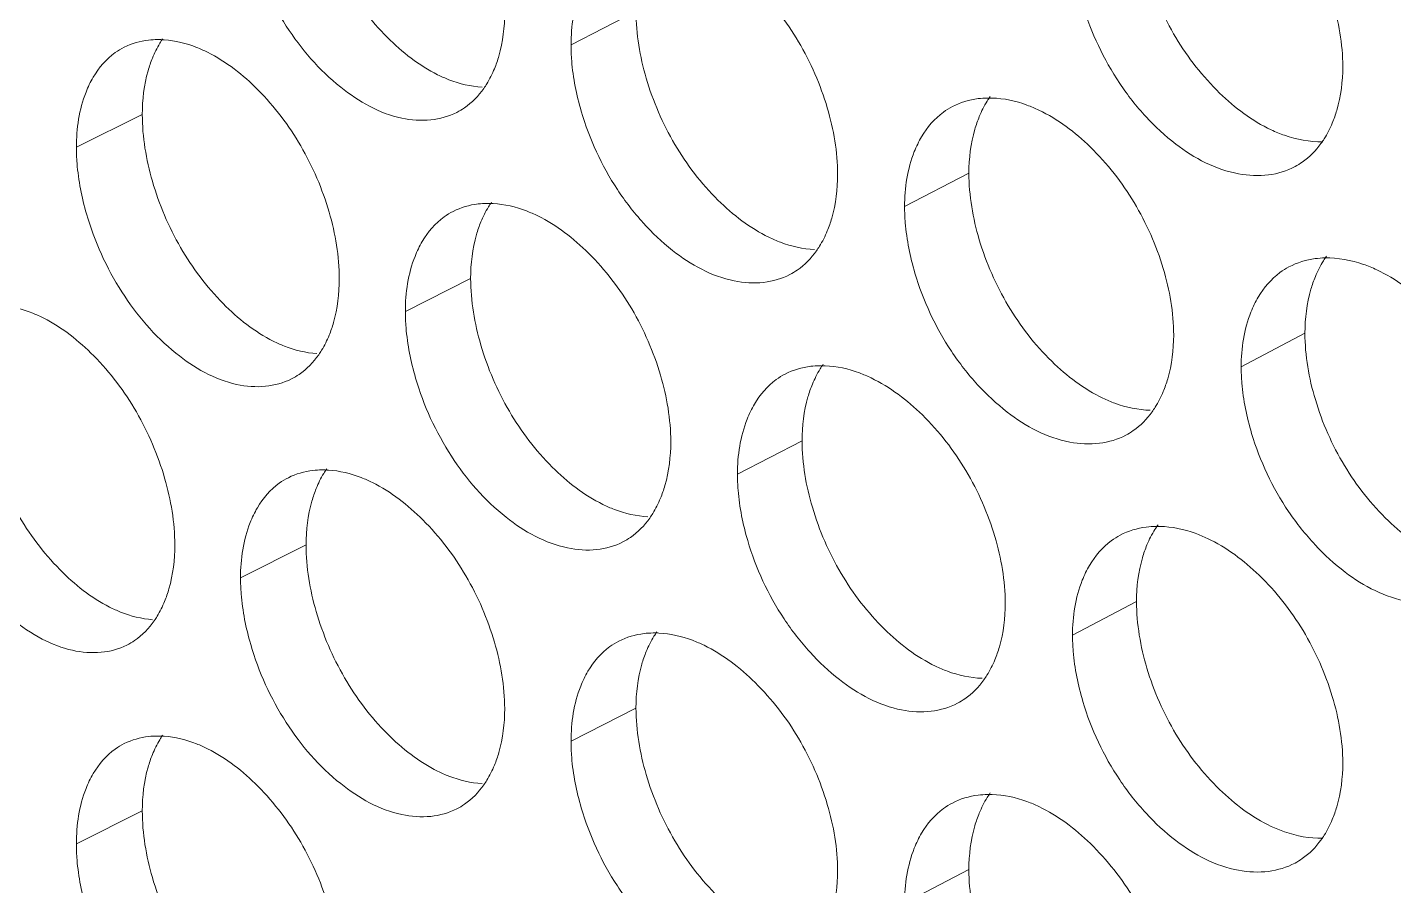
# Model space of a CAD drawing. Header units: millimetres. Extents: x 1177 to 4147, y 93 to 2194.
# Drawn here: x 2580.43 to 2595.88, y 869.01 to 878.71 of the extents above; entities that cross this region are included whole.
import ezdxf

# ---------------------------------------------------------------- set-up
doc = ezdxf.new("R2010")
doc.units = ezdxf.units.MM
doc.header["$LTSCALE"] = 0.1
doc.layers.get('0').update_dxf_attribs({"lineweight": 13})
doc.layers.add('标注', color=251, linetype='Continuous', lineweight=9)

# ---------------------------------------------------------------- blocks, each defined once
blk = doc.blocks.new('02')
at = {"layer": '标注'}
for p, q in [((4465.295, 846.826), (4464.246, 846.29)), ((4457.319, 845.163), (4456.254, 844.634)), ((4457.319, 845.163), (4456.254, 844.634)), ((4470.674, 844.216), (4469.635, 843.675)), ((4462.624, 842.515), (4461.569, 841.982)), ((4462.624, 842.515), (4461.569, 841.982)), ((4476.103, 841.631), (4475.073, 841.086)), ((4467.979, 839.892), (4466.934, 839.354)), ((4467.979, 839.892), (4466.934, 839.354)), ((4459.965, 838.211), (4458.906, 837.68)), ((4473.382, 837.295), (4472.348, 836.752)), ((4473.382, 837.295), (4472.348, 836.752)), ((4465.295, 835.576), (4464.246, 835.04)), ((4457.319, 833.913), (4456.254, 833.384)), ((4470.674, 832.966), (4469.635, 832.425))]:
    blk.add_line(p, q, dxfattribs=at)
for centre, radius, start, end in [((4457.571, 844.915), 1.459, 85.9113, 90.3279), ((4457.571, 844.915), 1.459, 85.9113, 90.3279), ((4471.001, 843.922), 1.508, 88.1658, 91.0012), ((4462.906, 842.249), 1.478, 86.8291, 90.6001), ((4462.906, 842.249), 1.478, 86.8291, 90.6001), ((4468.29, 839.608), 1.498, 87.7255, 90.8684), ((4468.29, 839.608), 1.498, 87.7255, 90.8684), ((4460.232, 837.954), 1.468, 86.3729, 90.4645), ((4473.723, 836.993), 1.518, 88.601, 91.1331), ((4473.723, 836.993), 1.518, 88.601, 91.1331), ((4465.592, 835.301), 1.488, 87.2799, 90.7347), ((4457.571, 833.665), 1.459, 85.9113, 90.3279), ((4471.001, 832.672), 1.508, 88.1658, 91.0012)]:
    blk.add_arc(centre, radius, start, end, dxfattribs=at)
for points, knots in [([(4459.965, 849.461), (4459.965, 849.098), (4460.094, 848.347), (4460.542, 847.298), (4461.214, 846.408), (4461.789, 845.955), (4462.091, 845.806)], [0, 0, 0, 0, 0.247033, 0.511643, 0.769894, 1, 1, 1, 1]), ([(4476.714, 845.939), (4476.714, 846.301), (4476.581, 847.052), (4476.118, 848.095), (4475.425, 848.977), (4474.836, 849.42), (4474.527, 849.566)], [0, 0, 0, 0, 0.245829, 0.509477, 0.768016, 1, 1, 1, 1]), ([(4473.382, 848.545), (4473.382, 848.183), (4473.514, 847.432), (4473.973, 846.388), (4474.662, 845.505), (4475.249, 845.061), (4475.558, 844.915)], [0, 0, 0, 0, 0.246134, 0.50993, 0.768307, 1, 1, 1, 1]), ([(4459.07, 847.854), (4459.198, 847.41), (4459.581, 846.575), (4460.418, 845.6), (4461.291, 845.1), (4461.971, 845.049), (4462.27, 845.132), (4462.4, 845.198)], [0, 0, 0, 0, 0.293762, 0.573619, 0.807925, 0.907583, 1, 1, 1, 1]), ([(4468.553, 844.196), (4468.553, 844.558), (4468.422, 845.31), (4467.966, 846.356), (4467.283, 847.241), (4466.701, 847.69), (4466.395, 847.839)], [0, 0, 0, 0, 0.246367, 0.510504, 0.768967, 1, 1, 1, 1]), ([(4464.519, 847.42), (4464.474, 847.343), (4464.304, 846.99), (4464.246, 846.591), (4464.246, 846.29)], [0, 0, 0, 0, 0.228624, 1, 1, 1, 1]), ([(4463.008, 845.903), (4463.036, 845.97), (4463.137, 846.264), (4463.174, 846.578), (4463.174, 846.816)], [0, 0, 0, 0, 0.233221, 1, 1, 1, 1]), ([(4465.295, 846.826), (4465.295, 846.463), (4465.425, 845.712), (4465.878, 844.665), (4466.556, 843.778), (4467.136, 843.329), (4467.441, 843.181)], [0, 0, 0, 0, 0.246671, 0.510955, 0.769257, 1, 1, 1, 1]), ([(4472.516, 846.929), (4472.649, 846.483), (4472.949, 845.842), (4473.515, 845.124), (4474.116, 844.564), (4474.81, 844.194), (4475.505, 844.16), (4475.81, 844.252), (4475.943, 844.322)], [0, 0, 0, 0, 0.291305, 0.434775, 0.570777, 0.805593, 0.906279, 1, 1, 1, 1]), ([(4457.563, 846.374), (4457.516, 846.374), (4457.332, 846.363), (4457.149, 846.312), (4457.027, 846.252)], [0, 0, 0, 0, 0.258421, 1, 1, 1, 1]), ([(4457.563, 846.374), (4457.516, 846.374), (4457.332, 846.363), (4457.149, 846.312), (4457.027, 846.252)], [0, 0, 0, 0, 0.258421, 1, 1, 1, 1]), ([(4457.648, 846.387), (4457.632, 846.363), (4457.568, 846.264), (4457.516, 846.157), (4457.482, 846.075)], [0, 0, 0, 0, 0.242569, 1, 1, 1, 1]), ([(4457.648, 846.387), (4457.632, 846.363), (4457.568, 846.264), (4457.516, 846.157), (4457.482, 846.075)], [0, 0, 0, 0, 0.242569, 1, 1, 1, 1]), ([(4458.374, 846.168), (4458.316, 846.197), (4458.094, 846.297), (4457.853, 846.358), (4457.675, 846.37)], [0, 0, 0, 0, 0.266713, 1, 1, 1, 1]), ([(4458.374, 846.168), (4458.316, 846.197), (4458.094, 846.297), (4457.853, 846.358), (4457.675, 846.37)], [0, 0, 0, 0, 0.266713, 1, 1, 1, 1]), ([(4457.027, 846.252), (4456.976, 846.226), (4456.774, 846.105), (4456.616, 845.919), (4456.526, 845.766)], [0, 0, 0, 0, 0.242512, 1, 1, 1, 1]), ([(4457.027, 846.252), (4456.976, 846.226), (4456.774, 846.105), (4456.616, 845.919), (4456.526, 845.766)], [0, 0, 0, 0, 0.242512, 1, 1, 1, 1]), ([(4460.502, 842.51), (4460.502, 842.873), (4460.373, 843.625), (4459.923, 844.673), (4459.251, 845.563), (4458.677, 846.017), (4458.374, 846.168)], [0, 0, 0, 0, 0.246911, 0.511538, 0.769926, 1, 1, 1, 1]), ([(4460.502, 842.51), (4460.502, 842.873), (4460.373, 843.625), (4459.923, 844.673), (4459.251, 845.563), (4458.677, 846.017), (4458.374, 846.168)], [0, 0, 0, 0, 0.246911, 0.511538, 0.769926, 1, 1, 1, 1]), ([(4464.246, 846.29), (4464.246, 846.203), (4464.261, 845.84), (4464.333, 845.48), (4464.411, 845.215)], [0, 0, 0, 0, 0.238632, 1, 1, 1, 1]), ([(4457.482, 846.075), (4457.455, 846.008), (4457.355, 845.714), (4457.319, 845.4), (4457.319, 845.163)], [0, 0, 0, 0, 0.232835, 1, 1, 1, 1]), ([(4457.482, 846.075), (4457.455, 846.008), (4457.355, 845.714), (4457.319, 845.4), (4457.319, 845.163)], [0, 0, 0, 0, 0.232835, 1, 1, 1, 1]), ([(4476.545, 845.025), (4476.573, 845.092), (4476.676, 845.386), (4476.714, 845.7), (4476.714, 845.939)], [0, 0, 0, 0, 0.233967, 1, 1, 1, 1]), ([(4456.526, 845.766), (4456.481, 845.689), (4456.312, 845.335), (4456.254, 844.936), (4456.254, 844.634)], [0, 0, 0, 0, 0.227885, 1, 1, 1, 1]), ([(4456.526, 845.766), (4456.481, 845.689), (4456.312, 845.335), (4456.254, 844.936), (4456.254, 844.634)], [0, 0, 0, 0, 0.227885, 1, 1, 1, 1]), ([(4462.091, 845.806), (4462.151, 845.776), (4462.379, 845.675), (4462.626, 845.616), (4462.809, 845.605)], [0, 0, 0, 0, 0.2667, 1, 1, 1, 1]), ([(4462.837, 845.586), (4462.854, 845.61), (4462.92, 845.71), (4462.974, 845.819), (4463.008, 845.903)], [0, 0, 0, 0, 0.242697, 1, 1, 1, 1]), ([(4462.4, 845.198), (4462.443, 845.22), (4462.612, 845.319), (4462.752, 845.465), (4462.837, 845.586)], [0, 0, 0, 0, 0.244733, 1, 1, 1, 1]), ([(4470.407, 845.292), (4470.356, 845.265), (4470.157, 845.142), (4470, 844.957), (4469.91, 844.805)], [0, 0, 0, 0, 0.24332, 1, 1, 1, 1]), ([(4470.974, 845.43), (4470.924, 845.429), (4470.728, 845.416), (4470.535, 845.359), (4470.407, 845.292)], [0, 0, 0, 0, 0.258483, 1, 1, 1, 1]), ([(4471.019, 845.454), (4471.002, 845.43), (4470.933, 845.327), (4470.877, 845.216), (4470.842, 845.13)], [0, 0, 0, 0, 0.242868, 1, 1, 1, 1]), ([(4471.804, 845.234), (4471.742, 845.264), (4471.501, 845.366), (4471.24, 845.424), (4471.049, 845.43)], [0, 0, 0, 0, 0.266802, 1, 1, 1, 1]), ([(4457.319, 845.163), (4457.319, 844.8), (4457.447, 844.048), (4457.893, 842.999), (4458.561, 842.108), (4459.134, 841.653), (4459.435, 841.502)], [0, 0, 0, 0, 0.247215, 0.511988, 0.770214, 1, 1, 1, 1]), ([(4457.319, 845.163), (4457.319, 844.8), (4457.447, 844.048), (4457.893, 842.999), (4458.561, 842.108), (4459.134, 841.653), (4459.435, 841.502)], [0, 0, 0, 0, 0.247215, 0.511988, 0.770214, 1, 1, 1, 1]), ([(4464.411, 845.215), (4464.542, 844.77), (4464.836, 844.13), (4465.392, 843.409), (4465.981, 842.847), (4466.662, 842.469), (4467.348, 842.424), (4467.649, 842.511), (4467.78, 842.578)], [0, 0, 0, 0, 0.292621, 0.4365, 0.572692, 0.807081, 0.907102, 1, 1, 1, 1]), ([(4470.842, 845.13), (4470.814, 845.063), (4470.712, 844.768), (4470.674, 844.454), (4470.674, 844.216)], [0, 0, 0, 0, 0.233581, 1, 1, 1, 1]), ([(4473.982, 841.601), (4473.982, 841.964), (4473.849, 842.715), (4473.388, 843.759), (4472.699, 844.642), (4472.112, 845.087), (4471.804, 845.234)], [0, 0, 0, 0, 0.246007, 0.509819, 0.768332, 1, 1, 1, 1]), ([(4476.362, 844.694), (4476.38, 844.719), (4476.451, 844.823), (4476.508, 844.936), (4476.545, 845.025)], [0, 0, 0, 0, 0.243017, 1, 1, 1, 1]), ([(4469.91, 844.805), (4469.864, 844.728), (4469.694, 844.375), (4469.635, 843.976), (4469.635, 843.675)], [0, 0, 0, 0, 0.229116, 1, 1, 1, 1]), ([(4475.558, 844.915), (4475.627, 844.883), (4475.891, 844.773), (4476.181, 844.718), (4476.39, 844.723)], [0, 0, 0, 0, 0.268088, 1, 1, 1, 1]), ([(4456.254, 844.634), (4456.254, 844.548), (4456.27, 844.184), (4456.341, 843.824), (4456.418, 843.558)], [0, 0, 0, 0, 0.238534, 1, 1, 1, 1]), ([(4456.254, 844.634), (4456.254, 844.548), (4456.27, 844.184), (4456.341, 843.824), (4456.418, 843.558)], [0, 0, 0, 0, 0.238534, 1, 1, 1, 1]), ([(4475.943, 844.322), (4475.983, 844.344), (4476.144, 844.442), (4476.279, 844.579), (4476.362, 844.694)], [0, 0, 0, 0, 0.245619, 1, 1, 1, 1]), ([(4468.386, 843.283), (4468.414, 843.35), (4468.516, 843.644), (4468.553, 843.958), (4468.553, 844.196)], [0, 0, 0, 0, 0.233519, 1, 1, 1, 1]), ([(4470.674, 844.216), (4470.674, 843.853), (4470.806, 843.102), (4471.263, 842.057), (4471.948, 841.173), (4472.533, 840.727), (4472.84, 840.581)], [0, 0, 0, 0, 0.246312, 0.510271, 0.768623, 1, 1, 1, 1]), ([(4462.89, 843.727), (4462.842, 843.727), (4462.653, 843.716), (4462.467, 843.662), (4462.342, 843.599)], [0, 0, 0, 0, 0.258444, 1, 1, 1, 1]), ([(4462.89, 843.727), (4462.842, 843.727), (4462.653, 843.716), (4462.467, 843.662), (4462.342, 843.599)], [0, 0, 0, 0, 0.258444, 1, 1, 1, 1]), ([(4462.96, 843.745), (4462.943, 843.721), (4462.877, 843.62), (4462.823, 843.512), (4462.789, 843.428)], [0, 0, 0, 0, 0.242682, 1, 1, 1, 1]), ([(4462.96, 843.745), (4462.943, 843.721), (4462.877, 843.62), (4462.823, 843.512), (4462.789, 843.428)], [0, 0, 0, 0, 0.242682, 1, 1, 1, 1]), ([(4463.709, 843.526), (4463.649, 843.555), (4463.42, 843.656), (4463.171, 843.715), (4462.988, 843.725)], [0, 0, 0, 0, 0.266759, 1, 1, 1, 1]), ([(4463.709, 843.526), (4463.649, 843.555), (4463.42, 843.656), (4463.171, 843.715), (4462.988, 843.725)], [0, 0, 0, 0, 0.266759, 1, 1, 1, 1]), ([(4456.418, 843.558), (4456.546, 843.115), (4456.925, 842.28), (4457.757, 841.303), (4458.624, 840.801), (4459.301, 840.746), (4459.599, 840.827), (4459.729, 840.892)], [0, 0, 0, 0, 0.294207, 0.574275, 0.808437, 0.907868, 1, 1, 1, 1]), ([(4456.418, 843.558), (4456.546, 843.115), (4456.925, 842.28), (4457.757, 841.303), (4458.624, 840.801), (4459.301, 840.746), (4459.599, 840.827), (4459.729, 840.892)], [0, 0, 0, 0, 0.294207, 0.574275, 0.808437, 0.907868, 1, 1, 1, 1]), ([(4462.342, 843.599), (4462.291, 843.573), (4462.09, 843.451), (4461.932, 843.266), (4461.842, 843.113)], [0, 0, 0, 0, 0.242847, 1, 1, 1, 1]), ([(4462.342, 843.599), (4462.291, 843.573), (4462.09, 843.451), (4461.932, 843.266), (4461.842, 843.113)], [0, 0, 0, 0, 0.242847, 1, 1, 1, 1]), ([(4465.857, 839.878), (4465.857, 840.24), (4465.726, 840.992), (4465.272, 842.038), (4464.593, 842.926), (4464.014, 843.376), (4463.709, 843.526)], [0, 0, 0, 0, 0.246547, 0.510848, 0.769286, 1, 1, 1, 1]), ([(4465.857, 839.878), (4465.857, 840.24), (4465.726, 840.992), (4465.272, 842.038), (4464.593, 842.926), (4464.014, 843.376), (4463.709, 843.526)], [0, 0, 0, 0, 0.246547, 0.510848, 0.769286, 1, 1, 1, 1]), ([(4469.635, 843.675), (4469.635, 843.588), (4469.651, 843.225), (4469.724, 842.866), (4469.802, 842.601)], [0, 0, 0, 0, 0.238699, 1, 1, 1, 1]), ([(4462.789, 843.428), (4462.761, 843.361), (4462.661, 843.067), (4462.624, 842.753), (4462.624, 842.515)], [0, 0, 0, 0, 0.233133, 1, 1, 1, 1]), ([(4462.789, 843.428), (4462.761, 843.361), (4462.661, 843.067), (4462.624, 842.753), (4462.624, 842.515)], [0, 0, 0, 0, 0.233133, 1, 1, 1, 1]), ([(4468.21, 842.96), (4468.227, 842.984), (4468.295, 843.087), (4468.351, 843.197), (4468.386, 843.283)], [0, 0, 0, 0, 0.242819, 1, 1, 1, 1]), ([(4461.842, 843.113), (4461.797, 843.036), (4461.628, 842.682), (4461.569, 842.283), (4461.569, 841.982)], [0, 0, 0, 0, 0.228378, 1, 1, 1, 1]), ([(4461.842, 843.113), (4461.797, 843.036), (4461.628, 842.682), (4461.569, 842.283), (4461.569, 841.982)], [0, 0, 0, 0, 0.228378, 1, 1, 1, 1]), ([(4467.441, 843.181), (4467.503, 843.151), (4467.738, 843.049), (4467.993, 842.991), (4468.181, 842.983)], [0, 0, 0, 0, 0.26673, 1, 1, 1, 1]), ([(4467.78, 842.578), (4467.822, 842.6), (4467.988, 842.699), (4468.126, 842.841), (4468.21, 842.96)], [0, 0, 0, 0, 0.245104, 1, 1, 1, 1]), ([(4476.424, 842.847), (4476.373, 842.846), (4476.173, 842.831), (4475.975, 842.772), (4475.844, 842.702)], [0, 0, 0, 0, 0.258513, 1, 1, 1, 1]), ([(4476.453, 842.876), (4476.435, 842.851), (4476.365, 842.747), (4476.308, 842.634), (4476.271, 842.546)], [0, 0, 0, 0, 0.243002, 1, 1, 1, 1]), ([(4477.262, 842.655), (4477.192, 842.688), (4476.926, 842.797), (4476.635, 842.852), (4476.424, 842.847)], [0, 0, 0, 0, 0.268167, 1, 1, 1, 1]), ([(4469.802, 842.601), (4469.934, 842.156), (4470.232, 841.515), (4470.795, 840.796), (4471.392, 840.235), (4472.082, 839.862), (4472.774, 839.825), (4473.078, 839.915), (4473.209, 839.984)], [0, 0, 0, 0, 0.291742, 0.435347, 0.571412, 0.806086, 0.906551, 1, 1, 1, 1]), ([(4475.844, 842.702), (4475.794, 842.675), (4475.595, 842.551), (4475.439, 842.366), (4475.349, 842.214)], [0, 0, 0, 0, 0.243618, 1, 1, 1, 1]), ([(4479.459, 839.033), (4479.459, 839.395), (4479.325, 840.145), (4478.86, 841.188), (4478.163, 842.068), (4477.572, 842.51), (4477.262, 842.655)], [0, 0, 0, 0, 0.245651, 0.509137, 0.767701, 1, 1, 1, 1]), ([(4460.338, 841.598), (4460.365, 841.665), (4460.466, 841.959), (4460.502, 842.272), (4460.502, 842.51)], [0, 0, 0, 0, 0.233071, 1, 1, 1, 1]), ([(4460.338, 841.598), (4460.365, 841.665), (4460.466, 841.959), (4460.502, 842.272), (4460.502, 842.51)], [0, 0, 0, 0, 0.233071, 1, 1, 1, 1]), ([(4462.624, 842.515), (4462.624, 842.152), (4462.754, 841.401), (4463.204, 840.353), (4463.879, 839.465), (4464.456, 839.014), (4464.76, 838.865)], [0, 0, 0, 0, 0.246852, 0.511298, 0.769575, 1, 1, 1, 1]), ([(4462.624, 842.515), (4462.624, 842.152), (4462.754, 841.401), (4463.204, 840.353), (4463.879, 839.465), (4464.456, 839.014), (4464.76, 838.865)], [0, 0, 0, 0, 0.246852, 0.511298, 0.769575, 1, 1, 1, 1]), ([(4476.271, 842.546), (4476.243, 842.479), (4476.14, 842.185), (4476.103, 841.87), (4476.103, 841.631)], [0, 0, 0, 0, 0.233879, 1, 1, 1, 1]), ([(4475.349, 842.214), (4475.303, 842.137), (4475.133, 841.785), (4475.073, 841.386), (4475.073, 841.086)], [0, 0, 0, 0, 0.229607, 1, 1, 1, 1]), ([(4455.726, 841.874), (4455.669, 841.903), (4455.45, 842.002), (4455.213, 842.063), (4455.038, 842.077)], [0, 0, 0, 0, 0.266684, 1, 1, 1, 1]), ([(4461.569, 841.982), (4461.569, 841.895), (4461.585, 841.532), (4461.657, 841.172), (4461.734, 840.907)], [0, 0, 0, 0, 0.238599, 1, 1, 1, 1]), ([(4461.569, 841.982), (4461.569, 841.895), (4461.585, 841.532), (4461.657, 841.172), (4461.734, 840.907)], [0, 0, 0, 0, 0.238599, 1, 1, 1, 1]), ([(4457.844, 838.211), (4457.844, 838.574), (4457.715, 839.325), (4457.268, 840.375), (4456.598, 841.266), (4456.027, 841.722), (4455.726, 841.874)], [0, 0, 0, 0, 0.247093, 0.511885, 0.770247, 1, 1, 1, 1]), ([(4459.435, 841.502), (4459.494, 841.473), (4459.718, 841.373), (4459.961, 841.313), (4460.141, 841.301)], [0, 0, 0, 0, 0.266679, 1, 1, 1, 1]), ([(4459.435, 841.502), (4459.494, 841.473), (4459.718, 841.373), (4459.961, 841.313), (4460.141, 841.301)], [0, 0, 0, 0, 0.266679, 1, 1, 1, 1]), ([(4460.169, 841.283), (4460.185, 841.307), (4460.25, 841.407), (4460.304, 841.515), (4460.338, 841.598)], [0, 0, 0, 0, 0.24264, 1, 1, 1, 1]), ([(4460.169, 841.283), (4460.185, 841.307), (4460.25, 841.407), (4460.304, 841.515), (4460.338, 841.598)], [0, 0, 0, 0, 0.24264, 1, 1, 1, 1]), ([(4473.813, 840.688), (4473.841, 840.755), (4473.944, 841.049), (4473.982, 841.363), (4473.982, 841.601)], [0, 0, 0, 0, 0.233818, 1, 1, 1, 1]), ([(4476.103, 841.631), (4476.103, 841.269), (4476.235, 840.518), (4476.696, 839.475), (4477.388, 838.594), (4477.978, 838.151), (4478.287, 838.006)], [0, 0, 0, 0, 0.245956, 0.50959, 0.767992, 1, 1, 1, 1]), ([(4459.729, 840.892), (4459.772, 840.914), (4459.942, 841.014), (4460.083, 841.161), (4460.169, 841.283)], [0, 0, 0, 0, 0.244538, 1, 1, 1, 1]), ([(4459.729, 840.892), (4459.772, 840.914), (4459.942, 841.014), (4460.083, 841.161), (4460.169, 841.283)], [0, 0, 0, 0, 0.244538, 1, 1, 1, 1]), ([(4468.267, 841.106), (4468.217, 841.106), (4468.024, 841.093), (4467.834, 841.037), (4467.706, 840.971)], [0, 0, 0, 0, 0.258469, 1, 1, 1, 1]), ([(4468.267, 841.106), (4468.217, 841.106), (4468.024, 841.093), (4467.834, 841.037), (4467.706, 840.971)], [0, 0, 0, 0, 0.258469, 1, 1, 1, 1]), ([(4468.32, 841.128), (4468.303, 841.104), (4468.236, 841.002), (4468.18, 840.892), (4468.145, 840.806)], [0, 0, 0, 0, 0.242804, 1, 1, 1, 1]), ([(4468.32, 841.128), (4468.303, 841.104), (4468.236, 841.002), (4468.18, 840.892), (4468.145, 840.806)], [0, 0, 0, 0, 0.242804, 1, 1, 1, 1]), ([(4469.094, 840.908), (4469.032, 840.938), (4468.795, 841.04), (4468.538, 841.098), (4468.349, 841.105)], [0, 0, 0, 0, 0.266791, 1, 1, 1, 1]), ([(4469.094, 840.908), (4469.032, 840.938), (4468.795, 841.04), (4468.538, 841.098), (4468.349, 841.105)], [0, 0, 0, 0, 0.266791, 1, 1, 1, 1]), ([(4475.073, 841.086), (4475.073, 840.999), (4475.089, 840.636), (4475.163, 840.277), (4475.242, 840.013)], [0, 0, 0, 0, 0.238766, 1, 1, 1, 1]), ([(4454.685, 840.871), (4454.685, 840.508), (4454.813, 839.756), (4455.256, 838.706), (4455.921, 837.814), (4456.491, 837.357), (4456.791, 837.206)], [0, 0, 0, 0, 0.247397, 0.512334, 0.770535, 1, 1, 1, 1]), ([(4461.734, 840.907), (4461.864, 840.462), (4462.249, 839.627), (4463.091, 838.652), (4463.97, 838.156), (4464.653, 838.109), (4464.954, 838.193), (4465.084, 838.26)], [0, 0, 0, 0, 0.293319, 0.572966, 0.807416, 0.907301, 1, 1, 1, 1]), ([(4461.734, 840.907), (4461.864, 840.462), (4462.249, 839.627), (4463.091, 838.652), (4463.97, 838.156), (4464.653, 838.109), (4464.954, 838.193), (4465.084, 838.26)], [0, 0, 0, 0, 0.293319, 0.572966, 0.807416, 0.907301, 1, 1, 1, 1]), ([(4467.706, 840.971), (4467.656, 840.945), (4467.456, 840.822), (4467.298, 840.637), (4467.208, 840.484)], [0, 0, 0, 0, 0.243166, 1, 1, 1, 1]), ([(4467.706, 840.971), (4467.656, 840.945), (4467.456, 840.822), (4467.298, 840.637), (4467.208, 840.484)], [0, 0, 0, 0, 0.243166, 1, 1, 1, 1]), ([(4471.261, 837.27), (4471.261, 837.633), (4471.129, 838.384), (4470.671, 839.429), (4469.985, 840.313), (4469.401, 840.761), (4469.094, 840.908)], [0, 0, 0, 0, 0.246187, 0.510161, 0.768649, 1, 1, 1, 1]), ([(4471.261, 837.27), (4471.261, 837.633), (4471.129, 838.384), (4470.671, 839.429), (4469.985, 840.313), (4469.401, 840.761), (4469.094, 840.908)], [0, 0, 0, 0, 0.246187, 0.510161, 0.768649, 1, 1, 1, 1]), ([(4468.145, 840.806), (4468.117, 840.739), (4468.016, 840.445), (4467.979, 840.131), (4467.979, 839.892)], [0, 0, 0, 0, 0.233432, 1, 1, 1, 1]), ([(4468.145, 840.806), (4468.117, 840.739), (4468.016, 840.445), (4467.979, 840.131), (4467.979, 839.892)], [0, 0, 0, 0, 0.233432, 1, 1, 1, 1]), ([(4473.633, 840.36), (4473.65, 840.384), (4473.72, 840.488), (4473.777, 840.6), (4473.813, 840.688)], [0, 0, 0, 0, 0.242949, 1, 1, 1, 1]), ([(4467.208, 840.484), (4467.163, 840.407), (4466.993, 840.054), (4466.934, 839.655), (4466.934, 839.354)], [0, 0, 0, 0, 0.22887, 1, 1, 1, 1]), ([(4467.208, 840.484), (4467.163, 840.407), (4466.993, 840.054), (4466.934, 839.655), (4466.934, 839.354)], [0, 0, 0, 0, 0.22887, 1, 1, 1, 1]), ([(4472.84, 840.581), (4472.903, 840.55), (4473.146, 840.448), (4473.409, 840.391), (4473.602, 840.386)], [0, 0, 0, 0, 0.266746, 1, 1, 1, 1]), ([(4473.209, 839.984), (4473.251, 840.006), (4473.413, 840.104), (4473.549, 840.244), (4473.633, 840.36)], [0, 0, 0, 0, 0.245453, 1, 1, 1, 1]), ([(4475.242, 840.013), (4475.375, 839.566), (4475.677, 838.925), (4476.248, 838.208), (4476.852, 837.649), (4477.551, 837.282), (4478.249, 837.251), (4478.555, 837.345), (4478.688, 837.416)], [0, 0, 0, 0, 0.290871, 0.434206, 0.570147, 0.805105, 0.906009, 1, 1, 1, 1]), ([(4465.691, 838.965), (4465.719, 839.032), (4465.82, 839.326), (4465.857, 839.64), (4465.857, 839.878)], [0, 0, 0, 0, 0.23337, 1, 1, 1, 1]), ([(4465.691, 838.965), (4465.719, 839.032), (4465.82, 839.326), (4465.857, 839.64), (4465.857, 839.878)], [0, 0, 0, 0, 0.23337, 1, 1, 1, 1]), ([(4467.979, 839.892), (4467.979, 839.53), (4468.109, 838.779), (4468.564, 837.733), (4469.246, 836.847), (4469.828, 836.4), (4470.134, 836.252)], [0, 0, 0, 0, 0.246491, 0.510612, 0.768939, 1, 1, 1, 1]), ([(4467.979, 839.892), (4467.979, 839.53), (4468.109, 838.779), (4468.564, 837.733), (4469.246, 836.847), (4469.828, 836.4), (4470.134, 836.252)], [0, 0, 0, 0, 0.246491, 0.510612, 0.768939, 1, 1, 1, 1]), ([(4459.679, 839.297), (4459.628, 839.272), (4459.426, 839.15), (4459.268, 838.964), (4459.178, 838.811)], [0, 0, 0, 0, 0.242682, 1, 1, 1, 1]), ([(4460.221, 839.423), (4460.172, 839.422), (4459.986, 839.411), (4459.802, 839.359), (4459.679, 839.297)], [0, 0, 0, 0, 0.258432, 1, 1, 1, 1]), ([(4460.298, 839.438), (4460.281, 839.414), (4460.216, 839.314), (4460.163, 839.207), (4460.129, 839.123)], [0, 0, 0, 0, 0.242625, 1, 1, 1, 1]), ([(4461.036, 839.219), (4460.977, 839.248), (4460.751, 839.348), (4460.506, 839.408), (4460.325, 839.42)], [0, 0, 0, 0, 0.266738, 1, 1, 1, 1]), ([(4466.934, 839.354), (4466.934, 839.268), (4466.95, 838.905), (4467.022, 838.545), (4467.1, 838.28)], [0, 0, 0, 0, 0.238665, 1, 1, 1, 1]), ([(4466.934, 839.354), (4466.934, 839.268), (4466.95, 838.905), (4467.022, 838.545), (4467.1, 838.28)], [0, 0, 0, 0, 0.238665, 1, 1, 1, 1]), ([(4453.778, 839.269), (4453.905, 838.825), (4454.28, 837.992), (4455.002, 837.143), (4455.671, 836.681), (4456.166, 836.49), (4456.644, 836.449), (4456.941, 836.529), (4457.07, 836.593)], [0, 0, 0, 0, 0.294183, 0.574014, 0.698487, 0.809259, 0.908301, 1, 1, 1, 1]), ([(4460.129, 839.123), (4460.102, 839.056), (4460.002, 838.762), (4459.965, 838.449), (4459.965, 838.211)], [0, 0, 0, 0, 0.232984, 1, 1, 1, 1]), ([(4463.174, 835.566), (4463.174, 835.928), (4463.043, 836.68), (4462.592, 837.728), (4461.916, 838.616), (4461.339, 839.069), (4461.036, 839.219)], [0, 0, 0, 0, 0.246729, 0.511193, 0.769606, 1, 1, 1, 1]), ([(4464.76, 838.865), (4464.821, 838.835), (4465.052, 838.734), (4465.304, 838.675), (4465.489, 838.666)], [0, 0, 0, 0, 0.266716, 1, 1, 1, 1]), ([(4464.76, 838.865), (4464.821, 838.835), (4465.052, 838.734), (4465.304, 838.675), (4465.489, 838.666)], [0, 0, 0, 0, 0.266716, 1, 1, 1, 1]), ([(4465.517, 838.645), (4465.534, 838.669), (4465.601, 838.77), (4465.656, 838.88), (4465.691, 838.965)], [0, 0, 0, 0, 0.242757, 1, 1, 1, 1]), ([(4465.517, 838.645), (4465.534, 838.669), (4465.601, 838.77), (4465.656, 838.88), (4465.691, 838.965)], [0, 0, 0, 0, 0.242757, 1, 1, 1, 1]), ([(4459.178, 838.811), (4459.133, 838.734), (4458.964, 838.381), (4458.906, 837.981), (4458.906, 837.68)], [0, 0, 0, 0, 0.228131, 1, 1, 1, 1]), ([(4465.084, 838.26), (4465.126, 838.282), (4465.294, 838.381), (4465.433, 838.525), (4465.517, 838.645)], [0, 0, 0, 0, 0.244921, 1, 1, 1, 1]), ([(4465.084, 838.26), (4465.126, 838.282), (4465.294, 838.381), (4465.433, 838.525), (4465.517, 838.645)], [0, 0, 0, 0, 0.244921, 1, 1, 1, 1]), ([(4473.693, 838.51), (4473.642, 838.509), (4473.444, 838.495), (4473.249, 838.437), (4473.119, 838.369)], [0, 0, 0, 0, 0.258498, 1, 1, 1, 1]), ([(4473.693, 838.51), (4473.642, 838.509), (4473.444, 838.495), (4473.249, 838.437), (4473.119, 838.369)], [0, 0, 0, 0, 0.258498, 1, 1, 1, 1]), ([(4473.73, 838.537), (4473.712, 838.512), (4473.643, 838.409), (4473.586, 838.297), (4473.55, 838.21)], [0, 0, 0, 0, 0.242934, 1, 1, 1, 1]), ([(4473.73, 838.537), (4473.712, 838.512), (4473.643, 838.409), (4473.586, 838.297), (4473.55, 838.21)], [0, 0, 0, 0, 0.242934, 1, 1, 1, 1]), ([(4474.527, 838.316), (4474.463, 838.347), (4474.219, 838.449), (4473.954, 838.506), (4473.76, 838.51)], [0, 0, 0, 0, 0.266809, 1, 1, 1, 1]), ([(4474.527, 838.316), (4474.463, 838.347), (4474.219, 838.449), (4473.954, 838.506), (4473.76, 838.51)], [0, 0, 0, 0, 0.266809, 1, 1, 1, 1]), ([(4457.68, 837.299), (4457.707, 837.366), (4457.807, 837.66), (4457.844, 837.973), (4457.844, 838.211)], [0, 0, 0, 0, 0.232922, 1, 1, 1, 1]), ([(4459.965, 838.211), (4459.965, 837.848), (4460.094, 837.097), (4460.542, 836.048), (4461.214, 835.158), (4461.789, 834.705), (4462.091, 834.556)], [0, 0, 0, 0, 0.247033, 0.511643, 0.769894, 1, 1, 1, 1]), ([(4467.1, 838.28), (4467.232, 837.835), (4467.528, 837.194), (4468.087, 836.474), (4468.68, 835.913), (4469.366, 835.537), (4470.055, 835.497), (4470.357, 835.585), (4470.489, 835.653)], [0, 0, 0, 0, 0.29218, 0.435922, 0.57205, 0.806581, 0.906826, 1, 1, 1, 1]), ([(4467.1, 838.28), (4467.232, 837.835), (4467.528, 837.194), (4468.087, 836.474), (4468.68, 835.913), (4469.366, 835.537), (4470.055, 835.497), (4470.357, 835.585), (4470.489, 835.653)], [0, 0, 0, 0, 0.29218, 0.435922, 0.57205, 0.806581, 0.906826, 1, 1, 1, 1]), ([(4473.119, 838.369), (4473.069, 838.342), (4472.87, 838.218), (4472.713, 838.033), (4472.623, 837.881)], [0, 0, 0, 0, 0.243471, 1, 1, 1, 1]), ([(4473.119, 838.369), (4473.069, 838.342), (4472.87, 838.218), (4472.713, 838.033), (4472.623, 837.881)], [0, 0, 0, 0, 0.243471, 1, 1, 1, 1]), ([(4473.55, 838.21), (4473.522, 838.143), (4473.42, 837.848), (4473.382, 837.534), (4473.382, 837.295)], [0, 0, 0, 0, 0.23373, 1, 1, 1, 1]), ([(4473.55, 838.21), (4473.522, 838.143), (4473.42, 837.848), (4473.382, 837.534), (4473.382, 837.295)], [0, 0, 0, 0, 0.23373, 1, 1, 1, 1]), ([(4476.714, 834.689), (4476.714, 835.051), (4476.581, 835.802), (4476.118, 836.845), (4475.425, 837.727), (4474.836, 838.17), (4474.527, 838.316)], [0, 0, 0, 0, 0.245829, 0.509477, 0.768016, 1, 1, 1, 1]), ([(4476.714, 834.689), (4476.714, 835.051), (4476.581, 835.802), (4476.118, 836.845), (4475.425, 837.727), (4474.836, 838.17), (4474.527, 838.316)], [0, 0, 0, 0, 0.245829, 0.509477, 0.768016, 1, 1, 1, 1]), ([(4472.623, 837.881), (4472.578, 837.804), (4472.407, 837.452), (4472.348, 837.053), (4472.348, 836.752)], [0, 0, 0, 0, 0.229361, 1, 1, 1, 1]), ([(4472.623, 837.881), (4472.578, 837.804), (4472.407, 837.452), (4472.348, 837.053), (4472.348, 836.752)], [0, 0, 0, 0, 0.229361, 1, 1, 1, 1]), ([(4458.906, 837.68), (4458.906, 837.593), (4458.921, 837.23), (4458.993, 836.87), (4459.07, 836.604)], [0, 0, 0, 0, 0.238567, 1, 1, 1, 1]), ([(4457.513, 836.987), (4457.529, 837.01), (4457.594, 837.11), (4457.646, 837.216), (4457.68, 837.299)], [0, 0, 0, 0, 0.242584, 1, 1, 1, 1]), ([(4456.791, 837.206), (4456.849, 837.177), (4457.069, 837.077), (4457.309, 837.016), (4457.486, 837.003)], [0, 0, 0, 0, 0.266655, 1, 1, 1, 1]), ([(4471.094, 836.357), (4471.122, 836.424), (4471.224, 836.718), (4471.261, 837.032), (4471.261, 837.27)], [0, 0, 0, 0, 0.233669, 1, 1, 1, 1]), ([(4471.094, 836.357), (4471.122, 836.424), (4471.224, 836.718), (4471.261, 837.032), (4471.261, 837.27)], [0, 0, 0, 0, 0.233669, 1, 1, 1, 1]), ([(4473.382, 837.295), (4473.382, 836.933), (4473.514, 836.182), (4473.973, 835.138), (4474.662, 834.255), (4475.249, 833.811), (4475.558, 833.665)], [0, 0, 0, 0, 0.246134, 0.50993, 0.768307, 1, 1, 1, 1]), ([(4473.382, 837.295), (4473.382, 836.933), (4473.514, 836.182), (4473.973, 835.138), (4474.662, 834.255), (4475.249, 833.811), (4475.558, 833.665)], [0, 0, 0, 0, 0.246134, 0.50993, 0.768307, 1, 1, 1, 1]), ([(4457.07, 836.593), (4457.113, 836.615), (4457.286, 836.715), (4457.428, 836.863), (4457.513, 836.987)], [0, 0, 0, 0, 0.244338, 1, 1, 1, 1]), ([(4465.018, 836.657), (4464.967, 836.631), (4464.767, 836.509), (4464.609, 836.323), (4464.519, 836.17)], [0, 0, 0, 0, 0.243008, 1, 1, 1, 1]), ([(4465.573, 836.789), (4465.523, 836.788), (4465.333, 836.776), (4465.144, 836.721), (4465.018, 836.657)], [0, 0, 0, 0, 0.258456, 1, 1, 1, 1]), ([(4465.634, 836.809), (4465.617, 836.784), (4465.55, 836.683), (4465.496, 836.574), (4465.461, 836.489)], [0, 0, 0, 0, 0.242742, 1, 1, 1, 1]), ([(4466.395, 836.589), (4466.334, 836.619), (4466.101, 836.72), (4465.849, 836.778), (4465.662, 836.787)], [0, 0, 0, 0, 0.266777, 1, 1, 1, 1]), ([(4472.348, 836.752), (4472.348, 836.665), (4472.364, 836.303), (4472.437, 835.943), (4472.516, 835.679)], [0, 0, 0, 0, 0.238732, 1, 1, 1, 1]), ([(4472.348, 836.752), (4472.348, 836.665), (4472.364, 836.303), (4472.437, 835.943), (4472.516, 835.679)], [0, 0, 0, 0, 0.238732, 1, 1, 1, 1]), ([(4459.07, 836.604), (4459.198, 836.16), (4459.581, 835.325), (4460.418, 834.35), (4461.291, 833.85), (4461.971, 833.799), (4462.27, 833.882), (4462.4, 833.948)], [0, 0, 0, 0, 0.293762, 0.573619, 0.807925, 0.907583, 1, 1, 1, 1]), ([(4465.461, 836.489), (4465.433, 836.422), (4465.332, 836.128), (4465.295, 835.814), (4465.295, 835.576)], [0, 0, 0, 0, 0.233282, 1, 1, 1, 1]), ([(4468.553, 832.946), (4468.553, 833.308), (4468.422, 834.06), (4467.966, 835.106), (4467.283, 835.991), (4466.701, 836.44), (4466.395, 836.589)], [0, 0, 0, 0, 0.246367, 0.510504, 0.768967, 1, 1, 1, 1]), ([(4470.134, 836.252), (4470.197, 836.222), (4470.436, 836.12), (4470.695, 836.063), (4470.886, 836.057)], [0, 0, 0, 0, 0.266739, 1, 1, 1, 1]), ([(4470.134, 836.252), (4470.197, 836.222), (4470.436, 836.12), (4470.695, 836.063), (4470.886, 836.057)], [0, 0, 0, 0, 0.266739, 1, 1, 1, 1]), ([(4470.915, 836.032), (4470.933, 836.056), (4471.002, 836.159), (4471.058, 836.27), (4471.094, 836.357)], [0, 0, 0, 0, 0.242883, 1, 1, 1, 1]), ([(4470.915, 836.032), (4470.933, 836.056), (4471.002, 836.159), (4471.058, 836.27), (4471.094, 836.357)], [0, 0, 0, 0, 0.242883, 1, 1, 1, 1]), ([(4464.519, 836.17), (4464.474, 836.093), (4464.304, 835.74), (4464.246, 835.341), (4464.246, 835.04)], [0, 0, 0, 0, 0.228624, 1, 1, 1, 1]), ([(4470.489, 835.653), (4470.53, 835.675), (4470.694, 835.774), (4470.831, 835.914), (4470.915, 836.032)], [0, 0, 0, 0, 0.245281, 1, 1, 1, 1]), ([(4470.489, 835.653), (4470.53, 835.675), (4470.694, 835.774), (4470.831, 835.914), (4470.915, 836.032)], [0, 0, 0, 0, 0.245281, 1, 1, 1, 1]), ([(4463.008, 834.653), (4463.036, 834.72), (4463.137, 835.014), (4463.174, 835.328), (4463.174, 835.566)], [0, 0, 0, 0, 0.233221, 1, 1, 1, 1]), ([(4465.295, 835.576), (4465.295, 835.213), (4465.425, 834.462), (4465.878, 833.415), (4466.556, 832.528), (4467.136, 832.079), (4467.441, 831.931)], [0, 0, 0, 0, 0.246671, 0.510955, 0.769257, 1, 1, 1, 1]), ([(4472.516, 835.679), (4472.649, 835.233), (4472.949, 834.592), (4473.515, 833.874), (4474.116, 833.314), (4474.81, 832.944), (4475.505, 832.91), (4475.81, 833.002), (4475.943, 833.072)], [0, 0, 0, 0, 0.291305, 0.434775, 0.570777, 0.805593, 0.906279, 1, 1, 1, 1]), ([(4472.516, 835.679), (4472.649, 835.233), (4472.949, 834.592), (4473.515, 833.874), (4474.116, 833.314), (4474.81, 832.944), (4475.505, 832.91), (4475.81, 833.002), (4475.943, 833.072)], [0, 0, 0, 0, 0.291305, 0.434775, 0.570777, 0.805593, 0.906279, 1, 1, 1, 1]), ([(4457.563, 835.124), (4457.516, 835.124), (4457.332, 835.113), (4457.149, 835.062), (4457.027, 835.002)], [0, 0, 0, 0, 0.258421, 1, 1, 1, 1]), ([(4457.648, 835.137), (4457.632, 835.113), (4457.568, 835.014), (4457.516, 834.907), (4457.482, 834.825)], [0, 0, 0, 0, 0.242569, 1, 1, 1, 1]), ([(4458.374, 834.918), (4458.316, 834.947), (4458.094, 835.047), (4457.853, 835.108), (4457.675, 835.12)], [0, 0, 0, 0, 0.266713, 1, 1, 1, 1]), ([(4457.027, 835.002), (4456.976, 834.976), (4456.774, 834.855), (4456.616, 834.669), (4456.526, 834.516)], [0, 0, 0, 0, 0.242512, 1, 1, 1, 1]), ([(4460.502, 831.26), (4460.502, 831.623), (4460.373, 832.375), (4459.923, 833.423), (4459.251, 834.313), (4458.677, 834.767), (4458.374, 834.918)], [0, 0, 0, 0, 0.246911, 0.511538, 0.769926, 1, 1, 1, 1]), ([(4464.246, 835.04), (4464.246, 834.953), (4464.261, 834.59), (4464.333, 834.23), (4464.411, 833.965)], [0, 0, 0, 0, 0.238632, 1, 1, 1, 1]), ([(4457.482, 834.825), (4457.455, 834.758), (4457.355, 834.464), (4457.319, 834.15), (4457.319, 833.913)], [0, 0, 0, 0, 0.232835, 1, 1, 1, 1]), ([(4462.837, 834.336), (4462.854, 834.36), (4462.92, 834.46), (4462.974, 834.569), (4463.008, 834.653)], [0, 0, 0, 0, 0.242697, 1, 1, 1, 1]), ([(4476.545, 833.775), (4476.573, 833.842), (4476.676, 834.136), (4476.714, 834.45), (4476.714, 834.689)], [0, 0, 0, 0, 0.233967, 1, 1, 1, 1]), ([(4476.545, 833.775), (4476.573, 833.842), (4476.676, 834.136), (4476.714, 834.45), (4476.714, 834.689)], [0, 0, 0, 0, 0.233967, 1, 1, 1, 1]), ([(4456.526, 834.516), (4456.481, 834.439), (4456.312, 834.085), (4456.254, 833.686), (4456.254, 833.384)], [0, 0, 0, 0, 0.227885, 1, 1, 1, 1]), ([(4462.091, 834.556), (4462.151, 834.526), (4462.379, 834.425), (4462.626, 834.366), (4462.809, 834.355)], [0, 0, 0, 0, 0.2667, 1, 1, 1, 1]), ([(4462.4, 833.948), (4462.443, 833.97), (4462.612, 834.069), (4462.752, 834.215), (4462.837, 834.336)], [0, 0, 0, 0, 0.244733, 1, 1, 1, 1]), ([(4470.407, 834.042), (4470.356, 834.015), (4470.157, 833.892), (4470, 833.707), (4469.91, 833.555)], [0, 0, 0, 0, 0.24332, 1, 1, 1, 1]), ([(4470.974, 834.18), (4470.924, 834.179), (4470.728, 834.166), (4470.535, 834.109), (4470.407, 834.042)], [0, 0, 0, 0, 0.258483, 1, 1, 1, 1]), ([(4471.019, 834.204), (4471.002, 834.18), (4470.933, 834.077), (4470.877, 833.966), (4470.842, 833.88)], [0, 0, 0, 0, 0.242868, 1, 1, 1, 1]), ([(4471.804, 833.984), (4471.742, 834.014), (4471.501, 834.116), (4471.24, 834.174), (4471.049, 834.18)], [0, 0, 0, 0, 0.266802, 1, 1, 1, 1]), ([(4457.319, 833.913), (4457.319, 833.55), (4457.447, 832.798), (4457.893, 831.749), (4458.561, 830.858), (4459.134, 830.403), (4459.435, 830.252)], [0, 0, 0, 0, 0.247215, 0.511988, 0.770214, 1, 1, 1, 1]), ([(4464.411, 833.965), (4464.542, 833.52), (4464.836, 832.88), (4465.392, 832.159), (4465.981, 831.597), (4466.662, 831.219), (4467.348, 831.174), (4467.649, 831.261), (4467.78, 831.328)], [0, 0, 0, 0, 0.292621, 0.4365, 0.572692, 0.807081, 0.907102, 1, 1, 1, 1]), ([(4470.842, 833.88), (4470.814, 833.813), (4470.712, 833.518), (4470.674, 833.204), (4470.674, 832.966)], [0, 0, 0, 0, 0.233581, 1, 1, 1, 1]), ([(4473.982, 830.351), (4473.982, 830.714), (4473.849, 831.465), (4473.388, 832.509), (4472.699, 833.392), (4472.112, 833.837), (4471.804, 833.984)], [0, 0, 0, 0, 0.246007, 0.509819, 0.768332, 1, 1, 1, 1]), ([(4476.362, 833.444), (4476.38, 833.469), (4476.451, 833.573), (4476.508, 833.686), (4476.545, 833.775)], [0, 0, 0, 0, 0.243017, 1, 1, 1, 1]), ([(4476.362, 833.444), (4476.38, 833.469), (4476.451, 833.573), (4476.508, 833.686), (4476.545, 833.775)], [0, 0, 0, 0, 0.243017, 1, 1, 1, 1]), ([(4469.91, 833.555), (4469.864, 833.478), (4469.694, 833.125), (4469.635, 832.726), (4469.635, 832.425)], [0, 0, 0, 0, 0.229116, 1, 1, 1, 1]), ([(4475.558, 833.665), (4475.627, 833.633), (4475.891, 833.523), (4476.181, 833.468), (4476.39, 833.473)], [0, 0, 0, 0, 0.268088, 1, 1, 1, 1]), ([(4475.558, 833.665), (4475.627, 833.633), (4475.891, 833.523), (4476.181, 833.468), (4476.39, 833.473)], [0, 0, 0, 0, 0.268088, 1, 1, 1, 1]), ([(4456.254, 833.384), (4456.254, 833.298), (4456.27, 832.934), (4456.341, 832.574), (4456.418, 832.308)], [0, 0, 0, 0, 0.238534, 1, 1, 1, 1]), ([(4475.943, 833.072), (4475.983, 833.094), (4476.144, 833.192), (4476.279, 833.329), (4476.362, 833.444)], [0, 0, 0, 0, 0.245619, 1, 1, 1, 1]), ([(4475.943, 833.072), (4475.983, 833.094), (4476.144, 833.192), (4476.279, 833.329), (4476.362, 833.444)], [0, 0, 0, 0, 0.245619, 1, 1, 1, 1]), ([(4468.386, 832.033), (4468.414, 832.1), (4468.516, 832.394), (4468.553, 832.708), (4468.553, 832.946)], [0, 0, 0, 0, 0.233519, 1, 1, 1, 1]), ([(4470.674, 832.966), (4470.674, 832.603), (4470.806, 831.852), (4471.263, 830.807), (4471.948, 829.923), (4472.533, 829.477), (4472.84, 829.331)], [0, 0, 0, 0, 0.246312, 0.510271, 0.768623, 1, 1, 1, 1])]:
    blk.add_open_spline(points, degree=3, knots=knots, dxfattribs=at)

msp = doc.modelspace()

# ---------------------------------------------------------------- block references
at = {"xscale": 0.7, "yscale": 0.7, "zscale": 0.7}
msp.add_blockref('02', (-538.391, 286.112), dxfattribs=at)

doc.saveas('drawing.dxf')
